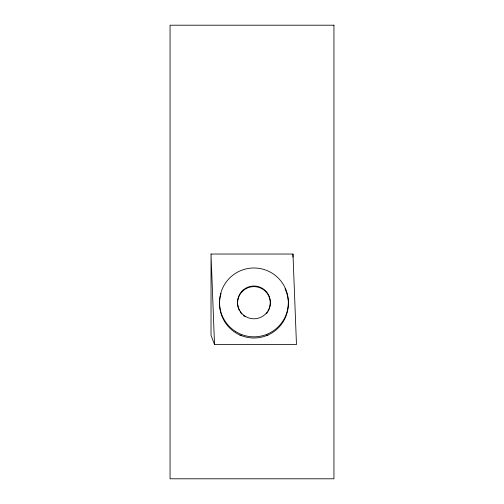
<?xml version="1.0" encoding="UTF-8"?>
<svg xmlns="http://www.w3.org/2000/svg" width="504" height="504" viewBox="0 0 504 504"><rect width="100%" height="100%" fill="white"/><g stroke="black" fill="none" stroke-linecap="round" stroke-linejoin="round"><path stroke-width="0.76" d="M211.025 254.035L292.975 254.035L296.472 344.553L214.521 344.553L211.025 335.286L211.025 254.035L214.521 344.553M239.904 335.286L241.466 335.286M266.44 335.286L268.002 335.286M292.975 254.035L292.975 257.16M288.32 301.864A34.417 34.417 0 0 1 249.675 337.73A34.417 34.417 0 0 1 221.054 293.448M285.037 288.823A34.417 34.417 0 0 1 287.494 295.911M287.652 296.642A34.417 34.417 0 0 1 288.212 300.359M237.554 303.017A16.386 16.386 0 0 1 258.187 287.185A16.386 16.386 0 0 1 268.141 311.214M267.372 312.417A16.386 16.386 0 0 1 266.496 313.557M244.547 316.449A16.386 16.386 0 0 1 243.407 315.573M241.863 314.093A16.386 16.386 0 0 1 240.118 311.818M239.406 310.59A16.386 16.386 0 0 1 237.573 303.729M333.944 25.2L170.056 25.2L170.056 478.8L333.944 478.8L333.944 25.2M235.645 331.556A34.417 34.417 0 0 0 288.338 303.685A34.417 34.417 0 0 0 237.85 271.984A34.417 34.417 0 0 0 235.645 331.556M245.75 316.6A16.386 16.386 0 0 0 270.333 302.406A16.386 16.386 0 0 0 245.75 288.212A16.386 16.386 0 0 0 245.75 316.6"/></g></svg>
